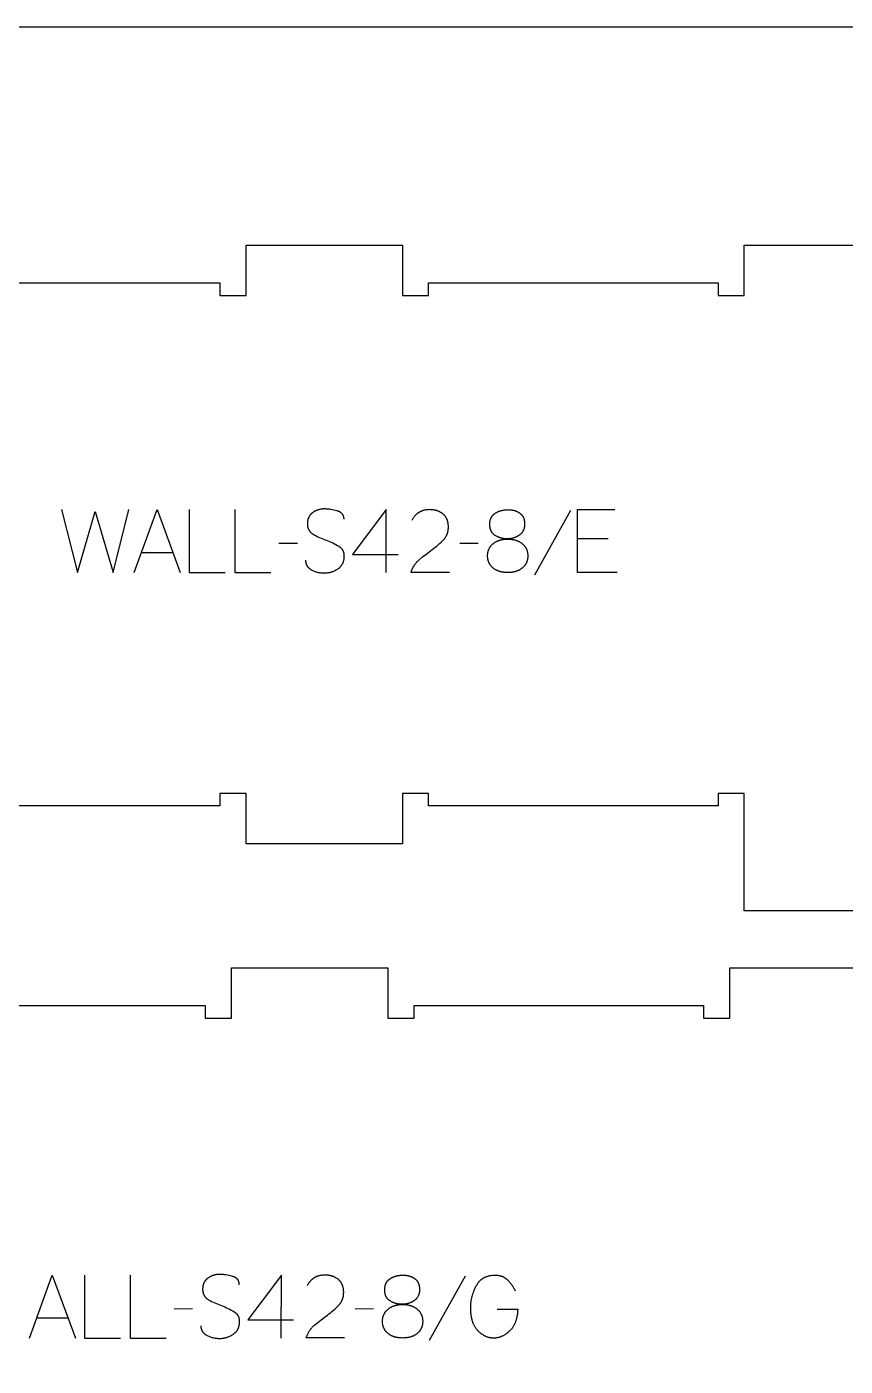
# Model space of a CAD drawing. Extents: x 2032 to 5216, y -19593 to -11999.
# Drawn here: x 4049 to 4439, y -14662 to -14023 of the extents above; entities that cross this region are included whole.
import ezdxf

# ---------------------------------------------------------------- set-up
doc = ezdxf.new("R2010")
doc.units = 0
for name, color, linetype in [('0_SHEET_SPRUCEPLY_2440X122', 1, 'CONTINUOUS'), ('1_ANYTOOL_1MMDEEP_LABELS_S', 2, 'CONTINUOUS'), ('4_ANYTOOL_CUTTHROUGH_OUTSI', 5, 'CONTINUOUS')]:
    doc.layers.add(name, color=color, linetype=linetype)

msp = doc.modelspace()

# ---------------------------------------------------------------- linework, layer by layer
at = {"layer": '0_SHEET_SPRUCEPLY_2440X122'}
msp.add_lwpolyline([(4843.91, -14023.28), (4843.91, -15243.28), (2403.91, -15243.28), (2403.91, -14023.28)], close=True, dxfattribs=at)
at = {"layer": '1_ANYTOOL_1MMDEEP_LABELS_S'}
for points in [[(4065.5, -14253.56), (4073.21, -14283.56), (4081.65, -14254.46), (4090.14, -14283.56), (4097.64, -14253.56)], [(4100.21, -14283.56), (4111.1, -14253.56), (4122.15, -14283.56)], [(4126.44, -14253.56), (4126.44, -14283.56), (4143.54, -14283.56)], [(4148.25, -14253.56), (4148.25, -14283.56), (4165.35, -14283.56)], [(4200.24, -14258.15), (4200.24, -14257.96), (4200.23, -14257.87), (4200.23, -14257.78), (4200.22, -14257.69), (4200.21, -14257.6), (4200.2, -14257.51), (4200.19, -14257.42), (4200.17, -14257.34), (4200.16, -14257.25), (4200.14, -14257.17), (4200.12, -14257.08), (4200.1, -14257), (4200.08, -14256.92), (4200.06, -14256.84), (4200.03, -14256.76), (4200.01, -14256.68), (4199.98, -14256.6), (4199.95, -14256.53), (4199.92, -14256.45), (4199.89, -14256.38), (4199.85, -14256.31), (4199.82, -14256.23), (4199.78, -14256.16), (4199.74, -14256.09), (4199.7, -14256.02), (4199.66, -14255.96), (4199.61, -14255.89), (4199.57, -14255.82), (4199.52, -14255.76), (4199.47, -14255.69), (4199.42, -14255.63), (4199.37, -14255.57), (4199.31, -14255.51), (4199.26, -14255.45), (4199.2, -14255.39), (4199.14, -14255.33), (4199.08, -14255.28), (4199.02, -14255.22), (4198.96, -14255.17), (4198.89, -14255.11), (4198.83, -14255.06), (4198.76, -14255.01), (4198.69, -14254.96), (4198.62, -14254.91), (4198.55, -14254.86), (4198.47, -14254.81), (4198.4, -14254.77), (4198.32, -14254.72), (4198.24, -14254.68), (4198.16, -14254.63), (4198.08, -14254.59), (4197.91, -14254.51), (4197.73, -14254.43), (4197.55, -14254.36), (4197.36, -14254.29), (4197.16, -14254.23), (4196.96, -14254.16), (4196.15, -14253.94), (4195.35, -14253.75), (4194.57, -14253.59), (4193.79, -14253.46), (4193.41, -14253.4), (4193.04, -14253.35), (4192.67, -14253.31), (4192.3, -14253.28), (4191.93, -14253.25), (4191.57, -14253.24), (4191.21, -14253.22), (4190.85, -14253.22), (4190.66, -14253.22), (4190.47, -14253.23), (4190.27, -14253.24), (4190.08, -14253.25), (4189.89, -14253.27), (4189.7, -14253.29), (4189.52, -14253.31), (4189.33, -14253.34), (4189.14, -14253.37), (4188.96, -14253.4), (4188.78, -14253.44), (4188.6, -14253.48), (4188.42, -14253.52), (4188.24, -14253.57), (4188.06, -14253.62), (4187.89, -14253.68), (4187.71, -14253.74), (4187.54, -14253.8), (4187.37, -14253.86), (4187.19, -14253.93), (4187.02, -14254.01), (4186.86, -14254.08), (4186.69, -14254.16), (4186.52, -14254.25), (4186.36, -14254.33), (4186.19, -14254.42), (4186.03, -14254.52), (4185.87, -14254.62), (4185.71, -14254.72), (4185.55, -14254.82), (4185.4, -14254.93), (4185.24, -14255.04), (4185.09, -14255.16), (4184.94, -14255.28), (4184.8, -14255.4), (4184.66, -14255.52), (4184.52, -14255.65), (4184.39, -14255.78), (4184.27, -14255.91), (4184.15, -14256.05), (4184.04, -14256.19), (4183.93, -14256.33), (4183.82, -14256.48), (4183.72, -14256.63), (4183.63, -14256.78), (4183.54, -14256.94), (4183.46, -14257.09), (4183.38, -14257.26), (4183.3, -14257.42), (4183.23, -14257.59), (4183.16, -14257.76), (4183.1, -14257.93), (4183.05, -14258.11), (4183, -14258.29), (4182.95, -14258.47), (4182.91, -14258.65), (4182.87, -14258.84), (4182.84, -14259.04), (4182.81, -14259.23), (4182.79, -14259.43), (4182.78, -14259.63), (4182.76, -14259.83), (4182.76, -14260.04), (4182.75, -14260.25), (4182.76, -14260.46), (4182.76, -14260.68), (4182.78, -14260.88), (4182.8, -14261.09), (4182.82, -14261.29), (4182.85, -14261.49), (4182.89, -14261.68), (4182.93, -14261.87), (4182.98, -14262.05), (4183.03, -14262.24), (4183.09, -14262.41), (4183.15, -14262.59), (4183.19, -14262.67), (4183.22, -14262.76), (4183.26, -14262.84), (4183.3, -14262.93), (4183.33, -14263.01), (4183.38, -14263.09), (4183.42, -14263.17), (4183.46, -14263.25), (4183.51, -14263.33), (4183.55, -14263.41), (4183.6, -14263.48), (4183.65, -14263.56), (4183.7, -14263.63), (4183.75, -14263.71), (4183.8, -14263.78), (4183.86, -14263.85), (4183.91, -14263.92), (4183.97, -14263.99), (4184.03, -14264.06), (4184.09, -14264.13), (4184.15, -14264.2), (4184.21, -14264.27), (4184.28, -14264.33), (4184.34, -14264.4), (4184.48, -14264.52), (4184.62, -14264.65), (4184.77, -14264.77), (4184.92, -14264.88), (4185.08, -14264.99), (4185.24, -14265.1), (4185.41, -14265.21), (4185.58, -14265.31), (4186.3, -14265.7), (4187.03, -14266.08), (4187.78, -14266.45), (4188.54, -14266.8), (4189.32, -14267.15), (4190.11, -14267.48), (4190.93, -14267.8), (4191.75, -14268.11), (4192.58, -14268.43), (4193.38, -14268.76), (4194.17, -14269.1), (4194.94, -14269.46), (4195.68, -14269.83), (4196.41, -14270.22), (4197.11, -14270.63), (4197.8, -14271.05), (4197.96, -14271.16), (4198.12, -14271.27), (4198.28, -14271.39), (4198.35, -14271.45), (4198.42, -14271.51), (4198.5, -14271.57), (4198.57, -14271.63), (4198.64, -14271.7), (4198.7, -14271.76), (4198.77, -14271.83), (4198.83, -14271.9), (4198.9, -14271.96), (4198.96, -14272.03), (4199.02, -14272.1), (4199.08, -14272.17), (4199.14, -14272.25), (4199.19, -14272.32), (4199.25, -14272.39), (4199.3, -14272.47), (4199.35, -14272.54), (4199.4, -14272.62), (4199.45, -14272.7), (4199.5, -14272.78), (4199.54, -14272.85), (4199.58, -14272.94), (4199.63, -14273.02), (4199.67, -14273.1), (4199.71, -14273.18), (4199.75, -14273.27), (4199.78, -14273.35), (4199.82, -14273.44), (4199.85, -14273.53), (4199.88, -14273.62), (4199.92, -14273.71), (4199.95, -14273.8), (4199.97, -14273.89), (4200, -14273.98), (4200.05, -14274.17), (4200.09, -14274.36), (4200.13, -14274.55), (4200.16, -14274.75), (4200.18, -14274.96), (4200.2, -14275.17), (4200.22, -14275.38), (4200.22, -14275.59), (4200.23, -14275.81), (4200.22, -14276.03), (4200.21, -14276.26), (4200.2, -14276.49), (4200.18, -14276.72), (4200.15, -14276.95), (4200.12, -14277.18), (4200.08, -14277.4), (4200.04, -14277.61), (4199.99, -14277.82), (4199.94, -14278.03), (4199.89, -14278.24), (4199.82, -14278.44), (4199.76, -14278.64), (4199.69, -14278.83), (4199.61, -14279.02), (4199.53, -14279.21), (4199.44, -14279.39), (4199.35, -14279.57), (4199.25, -14279.74), (4199.15, -14279.92), (4199.05, -14280.08), (4198.93, -14280.25), (4198.82, -14280.41), (4198.7, -14280.57), (4198.57, -14280.72), (4198.44, -14280.87), (4198.3, -14281.01), (4198.16, -14281.15), (4198.01, -14281.29), (4197.86, -14281.43), (4197.7, -14281.56), (4197.54, -14281.68), (4197.37, -14281.81), (4197.2, -14281.93), (4197.03, -14282.04), (4196.66, -14282.26), (4196.3, -14282.47), (4195.93, -14282.66), (4195.56, -14282.84), (4195.19, -14283.01), (4194.81, -14283.16), (4194.62, -14283.23), (4194.43, -14283.3), (4194.23, -14283.36), (4194.04, -14283.42), (4193.85, -14283.48), (4193.65, -14283.53), (4193.46, -14283.58), (4193.26, -14283.62), (4193.06, -14283.67), (4192.86, -14283.71), (4192.67, -14283.74), (4192.46, -14283.77), (4192.26, -14283.8), (4192.06, -14283.83), (4191.66, -14283.87), (4191.25, -14283.89), (4190.83, -14283.91), (4190.42, -14283.91), (4190.01, -14283.89), (4189.61, -14283.87), (4189.21, -14283.83), (4188.81, -14283.77), (4188.42, -14283.71), (4188.04, -14283.63), (4187.66, -14283.54), (4187.28, -14283.44), (4186.91, -14283.32), (4186.54, -14283.2), (4186.18, -14283.06), (4185.82, -14282.9), (4185.46, -14282.74), (4185.11, -14282.56), (4184.77, -14282.36), (4184.6, -14282.26), (4184.44, -14282.16), (4184.28, -14282.05), (4184.13, -14281.94), (4183.98, -14281.83), (4183.84, -14281.72), (4183.7, -14281.6), (4183.57, -14281.48), (4183.44, -14281.35), (4183.32, -14281.23), (4183.21, -14281.1), (4183.1, -14280.96), (4183.04, -14280.9), (4182.99, -14280.83), (4182.94, -14280.76), (4182.89, -14280.69), (4182.85, -14280.62), (4182.8, -14280.55), (4182.75, -14280.48), (4182.71, -14280.4), (4182.67, -14280.33), (4182.63, -14280.26), (4182.59, -14280.18), (4182.55, -14280.11), (4182.51, -14280.03), (4182.48, -14279.95), (4182.44, -14279.87), (4182.41, -14279.8), (4182.38, -14279.72), (4182.35, -14279.64), (4182.32, -14279.56), (4182.29, -14279.47), (4182.24, -14279.31), (4182.2, -14279.14), (4182.16, -14278.97), (4182.12, -14278.8), (4182.09, -14278.62), (4182.07, -14278.44), (4182.05, -14278.26), (4182.04, -14278.07), (4182.03, -14277.88), (4182.03, -14277.69)], [(4220.25, -14283.56), (4220.3, -14253.52), (4204.27, -14274.91)], [(4250.47, -14283.52), (4232.17, -14283.48), (4232.31, -14283.02), (4232.39, -14282.8), (4232.48, -14282.58), (4232.56, -14282.36), (4232.65, -14282.14), (4232.74, -14281.92), (4232.84, -14281.71), (4232.94, -14281.5), (4233.04, -14281.29), (4233.15, -14281.09), (4233.26, -14280.89), (4233.37, -14280.69), (4233.49, -14280.49), (4233.61, -14280.29), (4233.74, -14280.1), (4233.87, -14279.91), (4234, -14279.72), (4234.13, -14279.53), (4234.27, -14279.35), (4234.41, -14279.17), (4234.56, -14278.99), (4234.71, -14278.81), (4234.86, -14278.64), (4235.02, -14278.46), (4235.18, -14278.3), (4235.35, -14278.13), (4235.51, -14277.96), (4235.68, -14277.8), (4235.86, -14277.64), (4236.22, -14277.33), (4237.69, -14276.11), (4239.19, -14274.92), (4240.69, -14273.76), (4242.22, -14272.64), (4242.97, -14272.07), (4243.71, -14271.51), (4244.42, -14270.93), (4245.11, -14270.34), (4245.77, -14269.75), (4246.42, -14269.15), (4247.04, -14268.54), (4247.64, -14267.92), (4247.78, -14267.76), (4247.92, -14267.61), (4248.06, -14267.45), (4248.19, -14267.28), (4248.32, -14267.12), (4248.44, -14266.95), (4248.56, -14266.78), (4248.67, -14266.61), (4248.78, -14266.43), (4248.88, -14266.25), (4248.98, -14266.08), (4249.08, -14265.89), (4249.17, -14265.71), (4249.25, -14265.52), (4249.33, -14265.34), (4249.41, -14265.15), (4249.48, -14264.95), (4249.55, -14264.76), (4249.61, -14264.56), (4249.67, -14264.36), (4249.72, -14264.16), (4249.77, -14263.96), (4249.81, -14263.75), (4249.85, -14263.54), (4249.88, -14263.33), (4249.91, -14263.12), (4249.94, -14262.9), (4249.96, -14262.69), (4249.98, -14262.47), (4249.99, -14262.24), (4249.99, -14262.02), (4250, -14261.79), (4249.99, -14261.54), (4249.99, -14261.3), (4249.97, -14261.05), (4249.96, -14260.82), (4249.93, -14260.58), (4249.91, -14260.35), (4249.88, -14260.12), (4249.84, -14259.9), (4249.8, -14259.68), (4249.75, -14259.46), (4249.7, -14259.25), (4249.64, -14259.04), (4249.58, -14258.84), (4249.51, -14258.64), (4249.44, -14258.44), (4249.36, -14258.25), (4249.28, -14258.06), (4249.2, -14257.87), (4249.11, -14257.69), (4249.01, -14257.51), (4248.91, -14257.34), (4248.8, -14257.16), (4248.69, -14257), (4248.57, -14256.83), (4248.45, -14256.68), (4248.33, -14256.52), (4248.2, -14256.37), (4248.06, -14256.22), (4247.92, -14256.07), (4247.77, -14255.93), (4247.62, -14255.8), (4247.47, -14255.66), (4247.31, -14255.53), (4247.15, -14255.41), (4246.98, -14255.29), (4246.82, -14255.17), (4246.65, -14255.06), (4246.47, -14254.95), (4246.3, -14254.85), (4246.12, -14254.75), (4245.94, -14254.65), (4245.76, -14254.56), (4245.57, -14254.47), (4245.38, -14254.38), (4245.19, -14254.3), (4245, -14254.23), (4244.81, -14254.16), (4244.61, -14254.09), (4244.41, -14254.03), (4244.2, -14253.97), (4244, -14253.91), (4243.79, -14253.86), (4243.58, -14253.81), (4243.36, -14253.77), (4243.15, -14253.73), (4242.93, -14253.7), (4242.71, -14253.66), (4242.48, -14253.64), (4242.26, -14253.62), (4242.03, -14253.6), (4241.79, -14253.58), (4241.56, -14253.57), (4241.08, -14253.56), (4240.72, -14253.57), (4240.36, -14253.58), (4240, -14253.61), (4239.66, -14253.64), (4239.32, -14253.69), (4238.98, -14253.74), (4238.65, -14253.81), (4238.33, -14253.88), (4238.02, -14253.97), (4237.87, -14254.01), (4237.71, -14254.06), (4237.56, -14254.11), (4237.41, -14254.17), (4237.26, -14254.22), (4237.12, -14254.28), (4236.97, -14254.34), (4236.83, -14254.41), (4236.69, -14254.47), (4236.55, -14254.54), (4236.41, -14254.61), (4236.27, -14254.68), (4236.14, -14254.76), (4236, -14254.84), (4235.87, -14254.92), (4235.74, -14255), (4235.61, -14255.09), (4235.49, -14255.18), (4235.36, -14255.27), (4235.24, -14255.36), (4235.12, -14255.46), (4235, -14255.56), (4234.88, -14255.66), (4234.76, -14255.76), (4234.64, -14255.87), (4234.53, -14255.97), (4234.42, -14256.09), (4234.31, -14256.2), (4234.2, -14256.31), (4234.09, -14256.43), (4233.99, -14256.55), (4233.88, -14256.68), (4233.68, -14256.93), (4233.48, -14257.19), (4233.29, -14257.47), (4233.11, -14257.75), (4232.93, -14258.05), (4232.76, -14258.35), (4232.6, -14258.66)], [(4308.15, -14254.04), (4290.97, -14284.81)], [(4330.53, -14283.56), (4311.58, -14283.56), (4311.58, -14253.56), (4329.41, -14253.56)], [(4178, -14269.68), (4169.21, -14269.76)], [(4264.18, -14269.68), (4255.4, -14269.76)], [(4326.24, -14267.49), (4311.58, -14267.49)], [(4103.68, -14274.01), (4118.6, -14274.01)], [(4204.27, -14274.91), (4226.04, -14274.91)], [(4050.29, -14648.61), (4061.17, -14618.61), (4072.23, -14648.61)], [(4076.52, -14618.61), (4076.52, -14648.61), (4093.62, -14648.61)], [(4098.33, -14618.61), (4098.33, -14648.61), (4115.43, -14648.61)], [(4150.32, -14623.2), (4150.31, -14623.01), (4150.31, -14622.92), (4150.3, -14622.83), (4150.3, -14622.74), (4150.29, -14622.65), (4150.28, -14622.56), (4150.26, -14622.47), (4150.25, -14622.38), (4150.24, -14622.3), (4150.22, -14622.21), (4150.2, -14622.13), (4150.18, -14622.05), (4150.16, -14621.97), (4150.14, -14621.89), (4150.11, -14621.81), (4150.08, -14621.73), (4150.06, -14621.65), (4150.03, -14621.58), (4150, -14621.5), (4149.96, -14621.43), (4149.93, -14621.35), (4149.89, -14621.28), (4149.85, -14621.21), (4149.82, -14621.14), (4149.77, -14621.07), (4149.73, -14621), (4149.69, -14620.94), (4149.64, -14620.87), (4149.6, -14620.81), (4149.55, -14620.74), (4149.5, -14620.68), (4149.44, -14620.62), (4149.39, -14620.56), (4149.33, -14620.5), (4149.28, -14620.44), (4149.22, -14620.38), (4149.16, -14620.33), (4149.1, -14620.27), (4149.03, -14620.22), (4148.97, -14620.16), (4148.9, -14620.11), (4148.84, -14620.06), (4148.77, -14620.01), (4148.69, -14619.96), (4148.62, -14619.91), (4148.55, -14619.86), (4148.47, -14619.82), (4148.39, -14619.77), (4148.31, -14619.73), (4148.23, -14619.68), (4148.15, -14619.64), (4147.98, -14619.56), (4147.81, -14619.48), (4147.62, -14619.41), (4147.43, -14619.34), (4147.24, -14619.27), (4147.04, -14619.21), (4146.22, -14618.99), (4145.43, -14618.8), (4144.64, -14618.64), (4143.87, -14618.51), (4143.49, -14618.45), (4143.11, -14618.4), (4142.74, -14618.36), (4142.37, -14618.33), (4142.01, -14618.3), (4141.64, -14618.28), (4141.29, -14618.27), (4140.93, -14618.27), (4140.73, -14618.27), (4140.54, -14618.28), (4140.35, -14618.29), (4140.16, -14618.3), (4139.97, -14618.31), (4139.78, -14618.33), (4139.59, -14618.36), (4139.41, -14618.38), (4139.22, -14618.41), (4139.04, -14618.45), (4138.85, -14618.49), (4138.67, -14618.53), (4138.49, -14618.57), (4138.32, -14618.62), (4138.14, -14618.67), (4137.96, -14618.73), (4137.79, -14618.78), (4137.61, -14618.85), (4137.44, -14618.91), (4137.27, -14618.98), (4137.1, -14619.05), (4136.93, -14619.13), (4136.76, -14619.21), (4136.6, -14619.29), (4136.43, -14619.38), (4136.27, -14619.47), (4136.11, -14619.57), (4135.95, -14619.66), (4135.79, -14619.77), (4135.63, -14619.87), (4135.47, -14619.98), (4135.32, -14620.09), (4135.16, -14620.21), (4135.01, -14620.33), (4134.87, -14620.45), (4134.73, -14620.57), (4134.6, -14620.7), (4134.47, -14620.83), (4134.35, -14620.96), (4134.23, -14621.1), (4134.11, -14621.24), (4134, -14621.38), (4133.9, -14621.53), (4133.8, -14621.68), (4133.71, -14621.83), (4133.62, -14621.98), (4133.53, -14622.14), (4133.45, -14622.3), (4133.38, -14622.47), (4133.31, -14622.64), (4133.24, -14622.81), (4133.18, -14622.98), (4133.12, -14623.16), (4133.07, -14623.34), (4133.03, -14623.52), (4132.99, -14623.7), (4132.95, -14623.89), (4132.92, -14624.08), (4132.89, -14624.28), (4132.87, -14624.48), (4132.85, -14624.68), (4132.84, -14624.88), (4132.83, -14625.09), (4132.83, -14625.3), (4132.83, -14625.51), (4132.84, -14625.73), (4132.85, -14625.93), (4132.87, -14626.14), (4132.9, -14626.34), (4132.93, -14626.53), (4132.97, -14626.73), (4133.01, -14626.92), (4133.05, -14627.1), (4133.11, -14627.28), (4133.16, -14627.46), (4133.23, -14627.64), (4133.26, -14627.72), (4133.3, -14627.81), (4133.33, -14627.89), (4133.37, -14627.98), (4133.41, -14628.06), (4133.45, -14628.14), (4133.49, -14628.22), (4133.54, -14628.3), (4133.58, -14628.38), (4133.63, -14628.45), (4133.68, -14628.53), (4133.72, -14628.61), (4133.78, -14628.68), (4133.83, -14628.76), (4133.88, -14628.83), (4133.93, -14628.9), (4133.99, -14628.97), (4134.05, -14629.04), (4134.11, -14629.11), (4134.17, -14629.18), (4134.23, -14629.25), (4134.29, -14629.31), (4134.36, -14629.38), (4134.42, -14629.45), (4134.56, -14629.57), (4134.7, -14629.69), (4134.84, -14629.81), (4135, -14629.93), (4135.15, -14630.04), (4135.32, -14630.15), (4135.48, -14630.25), (4135.66, -14630.36), (4136.37, -14630.75), (4137.1, -14631.13), (4137.85, -14631.49), (4138.62, -14631.85), (4139.39, -14632.2), (4140.19, -14632.53), (4141, -14632.85), (4141.83, -14633.16), (4142.66, -14633.48), (4143.46, -14633.8), (4144.25, -14634.15), (4145.01, -14634.51), (4145.76, -14634.88), (4146.48, -14635.27), (4147.19, -14635.68), (4147.87, -14636.1), (4148.04, -14636.21), (4148.2, -14636.32), (4148.35, -14636.44), (4148.43, -14636.5), (4148.5, -14636.56), (4148.57, -14636.62), (4148.64, -14636.68), (4148.71, -14636.75), (4148.78, -14636.81), (4148.85, -14636.88), (4148.91, -14636.95), (4148.97, -14637.01), (4149.04, -14637.08), (4149.1, -14637.15), (4149.15, -14637.22), (4149.21, -14637.29), (4149.27, -14637.37), (4149.32, -14637.44), (4149.37, -14637.52), (4149.43, -14637.59), (4149.48, -14637.67), (4149.52, -14637.75), (4149.57, -14637.82), (4149.62, -14637.9), (4149.66, -14637.98), (4149.7, -14638.07), (4149.74, -14638.15), (4149.78, -14638.23), (4149.82, -14638.32), (4149.86, -14638.4), (4149.89, -14638.49), (4149.93, -14638.58), (4149.96, -14638.66), (4149.99, -14638.75), (4150.02, -14638.84), (4150.05, -14638.94), (4150.08, -14639.03), (4150.12, -14639.22), (4150.17, -14639.41), (4150.2, -14639.6), (4150.24, -14639.8), (4150.26, -14640.01), (4150.28, -14640.21), (4150.29, -14640.43), (4150.3, -14640.64), (4150.3, -14640.86), (4150.3, -14641.08), (4150.29, -14641.31), (4150.27, -14641.54), (4150.25, -14641.77), (4150.23, -14642), (4150.19, -14642.22), (4150.16, -14642.44), (4150.12, -14642.66), (4150.07, -14642.87), (4150.02, -14643.08), (4149.96, -14643.29), (4149.9, -14643.49), (4149.83, -14643.69), (4149.76, -14643.88), (4149.69, -14644.07), (4149.6, -14644.26), (4149.52, -14644.44), (4149.43, -14644.62), (4149.33, -14644.79), (4149.23, -14644.96), (4149.12, -14645.13), (4149.01, -14645.3), (4148.89, -14645.46), (4148.77, -14645.61), (4148.64, -14645.77), (4148.51, -14645.92), (4148.38, -14646.06), (4148.23, -14646.2), (4148.09, -14646.34), (4147.94, -14646.48), (4147.78, -14646.61), (4147.62, -14646.73), (4147.45, -14646.86), (4147.28, -14646.98), (4147.1, -14647.09), (4146.74, -14647.31), (4146.38, -14647.52), (4146.01, -14647.71), (4145.64, -14647.89), (4145.26, -14648.06), (4144.88, -14648.21), (4144.69, -14648.28), (4144.5, -14648.34), (4144.31, -14648.41), (4144.12, -14648.47), (4143.92, -14648.52), (4143.73, -14648.58), (4143.53, -14648.63), (4143.34, -14648.67), (4143.14, -14648.72), (4142.94, -14648.76), (4142.74, -14648.79), (4142.54, -14648.82), (4142.34, -14648.85), (4142.14, -14648.88), (4141.73, -14648.92), (4141.32, -14648.94), (4140.91, -14648.96), (4140.5, -14648.95), (4140.09, -14648.94), (4139.68, -14648.91), (4139.28, -14648.88), (4138.89, -14648.82), (4138.5, -14648.76), (4138.11, -14648.68), (4137.73, -14648.59), (4137.35, -14648.49), (4136.98, -14648.37), (4136.61, -14648.24), (4136.25, -14648.1), (4135.89, -14647.95), (4135.54, -14647.78), (4135.19, -14647.6), (4134.84, -14647.41), (4134.68, -14647.31), (4134.51, -14647.21), (4134.35, -14647.1), (4134.2, -14646.99), (4134.05, -14646.88), (4133.91, -14646.77), (4133.78, -14646.65), (4133.64, -14646.53), (4133.52, -14646.4), (4133.4, -14646.28), (4133.28, -14646.15), (4133.17, -14646.01), (4133.12, -14645.95), (4133.07, -14645.88), (4133.02, -14645.81), (4132.97, -14645.74), (4132.92, -14645.67), (4132.88, -14645.6), (4132.83, -14645.52), (4132.79, -14645.45), (4132.74, -14645.38), (4132.7, -14645.3), (4132.66, -14645.23), (4132.63, -14645.15), (4132.59, -14645.08), (4132.55, -14645), (4132.52, -14644.92), (4132.49, -14644.84), (4132.46, -14644.77), (4132.43, -14644.69), (4132.4, -14644.6), (4132.37, -14644.52), (4132.32, -14644.36), (4132.27, -14644.19), (4132.23, -14644.02), (4132.2, -14643.85), (4132.17, -14643.67), (4132.14, -14643.49), (4132.13, -14643.31), (4132.11, -14643.12), (4132.1, -14642.93), (4132.1, -14642.74)], [(4170.33, -14648.61), (4170.37, -14618.57), (4154.34, -14639.96)], [(4200.54, -14648.57), (4182.24, -14648.53), (4182.39, -14648.07), (4182.47, -14647.85), (4182.55, -14647.62), (4182.64, -14647.41), (4182.73, -14647.19), (4182.82, -14646.97), (4182.92, -14646.76), (4183.01, -14646.55), (4183.12, -14646.34), (4183.23, -14646.14), (4183.34, -14645.93), (4183.45, -14645.73), (4183.57, -14645.54), (4183.69, -14645.34), (4183.81, -14645.15), (4183.94, -14644.96), (4184.07, -14644.77), (4184.21, -14644.58), (4184.35, -14644.4), (4184.49, -14644.22), (4184.64, -14644.04), (4184.79, -14643.86), (4184.94, -14643.69), (4185.1, -14643.51), (4185.26, -14643.34), (4185.42, -14643.18), (4185.59, -14643.01), (4185.76, -14642.85), (4185.93, -14642.69), (4186.29, -14642.38), (4187.77, -14641.16), (4189.26, -14639.97), (4190.77, -14638.81), (4192.29, -14637.68), (4193.05, -14637.12), (4193.78, -14636.55), (4194.49, -14635.98), (4195.18, -14635.39), (4195.85, -14634.8), (4196.49, -14634.2), (4197.12, -14633.59), (4197.72, -14632.97), (4197.86, -14632.81), (4198, -14632.65), (4198.14, -14632.49), (4198.27, -14632.33), (4198.39, -14632.17), (4198.52, -14632), (4198.63, -14631.83), (4198.75, -14631.65), (4198.85, -14631.48), (4198.96, -14631.3), (4199.06, -14631.12), (4199.15, -14630.94), (4199.24, -14630.76), (4199.33, -14630.57), (4199.41, -14630.39), (4199.48, -14630.2), (4199.55, -14630), (4199.62, -14629.81), (4199.68, -14629.61), (4199.74, -14629.41), (4199.79, -14629.21), (4199.84, -14629.01), (4199.89, -14628.8), (4199.93, -14628.59), (4199.96, -14628.38), (4199.99, -14628.17), (4200.02, -14627.95), (4200.04, -14627.73), (4200.05, -14627.51), (4200.06, -14627.29), (4200.07, -14627.07), (4200.07, -14626.84), (4200.07, -14626.59), (4200.06, -14626.35), (4200.05, -14626.1), (4200.03, -14625.86), (4200.01, -14625.63), (4199.98, -14625.4), (4199.95, -14625.17), (4199.91, -14624.95), (4199.87, -14624.73), (4199.83, -14624.51), (4199.77, -14624.3), (4199.72, -14624.09), (4199.66, -14623.89), (4199.59, -14623.69), (4199.52, -14623.49), (4199.44, -14623.3), (4199.36, -14623.11), (4199.27, -14622.92), (4199.18, -14622.74), (4199.08, -14622.56), (4198.98, -14622.38), (4198.88, -14622.21), (4198.77, -14622.05), (4198.65, -14621.88), (4198.53, -14621.72), (4198.4, -14621.57), (4198.27, -14621.42), (4198.14, -14621.27), (4198, -14621.12), (4197.85, -14620.98), (4197.7, -14620.85), (4197.54, -14620.71), (4197.38, -14620.58), (4197.22, -14620.46), (4197.06, -14620.34), (4196.89, -14620.22), (4196.72, -14620.11), (4196.55, -14620), (4196.37, -14619.89), (4196.2, -14619.79), (4196.02, -14619.7), (4195.83, -14619.61), (4195.65, -14619.52), (4195.46, -14619.43), (4195.27, -14619.35), (4195.08, -14619.28), (4194.88, -14619.21), (4194.68, -14619.14), (4194.48, -14619.07), (4194.28, -14619.01), (4194.07, -14618.96), (4193.86, -14618.91), (4193.65, -14618.86), (4193.44, -14618.82), (4193.22, -14618.78), (4193, -14618.74), (4192.78, -14618.71), (4192.56, -14618.69), (4192.33, -14618.66), (4192.1, -14618.65), (4191.87, -14618.63), (4191.64, -14618.62), (4191.16, -14618.61), (4190.79, -14618.62), (4190.43, -14618.63), (4190.08, -14618.66), (4189.73, -14618.69), (4189.39, -14618.74), (4189.06, -14618.79), (4188.73, -14618.86), (4188.41, -14618.93), (4188.1, -14619.02), (4187.94, -14619.06), (4187.79, -14619.11), (4187.64, -14619.16), (4187.49, -14619.22), (4187.34, -14619.27), (4187.19, -14619.33), (4187.05, -14619.39), (4186.9, -14619.45), (4186.76, -14619.52), (4186.62, -14619.59), (4186.48, -14619.66), (4186.35, -14619.73), (4186.21, -14619.81), (4186.08, -14619.89), (4185.95, -14619.97), (4185.82, -14620.05), (4185.69, -14620.14), (4185.56, -14620.23), (4185.44, -14620.32), (4185.31, -14620.41), (4185.19, -14620.51), (4185.07, -14620.61), (4184.95, -14620.71), (4184.84, -14620.81), (4184.72, -14620.92), (4184.61, -14621.02), (4184.49, -14621.13), (4184.38, -14621.25), (4184.27, -14621.36), (4184.17, -14621.48), (4184.06, -14621.6), (4183.96, -14621.73), (4183.75, -14621.98), (4183.56, -14622.24), (4183.37, -14622.52), (4183.18, -14622.8), (4183.01, -14623.1), (4182.84, -14623.4), (4182.67, -14623.71)], [(4258.06, -14619.08), (4240.87, -14649.86)], [(4273.27, -14634.81), (4283.04, -14634.86), (4283.01, -14635.68), (4282.95, -14636.49), (4282.91, -14636.88), (4282.86, -14637.27), (4282.81, -14637.65), (4282.75, -14638.02), (4282.68, -14638.39), (4282.61, -14638.75), (4282.53, -14639.1), (4282.44, -14639.45), (4282.35, -14639.79), (4282.25, -14640.13), (4282.14, -14640.46), (4282.03, -14640.78), (4281.91, -14641.1), (4281.79, -14641.41), (4281.65, -14641.71), (4281.52, -14642.01), (4281.37, -14642.3), (4281.22, -14642.59), (4281.06, -14642.87), (4280.89, -14643.14), (4280.72, -14643.41), (4280.54, -14643.67), (4280.36, -14643.92), (4280.17, -14644.17), (4279.97, -14644.41), (4279.77, -14644.65), (4279.55, -14644.88), (4279.34, -14645.1), (4279.12, -14645.31), (4278.89, -14645.52), (4278.67, -14645.73), (4278.44, -14645.92), (4278.22, -14646.11), (4277.99, -14646.29), (4277.76, -14646.47), (4277.53, -14646.64), (4277.3, -14646.8), (4277.07, -14646.96), (4276.83, -14647.1), (4276.6, -14647.25), (4276.36, -14647.38), (4276.12, -14647.51), (4275.89, -14647.63), (4275.65, -14647.75), (4275.4, -14647.85), (4275.16, -14647.95), (4274.92, -14648.05), (4274.67, -14648.14), (4274.43, -14648.22), (4274.18, -14648.29), (4273.93, -14648.36), (4273.68, -14648.42), (4273.43, -14648.47), (4273.18, -14648.52), (4272.93, -14648.56), (4272.67, -14648.59), (4272.42, -14648.62), (4272.16, -14648.64), (4271.9, -14648.65), (4271.64, -14648.66), (4271.38, -14648.65), (4271.13, -14648.65), (4270.87, -14648.63), (4270.62, -14648.61), (4270.36, -14648.58), (4270.11, -14648.55), (4269.86, -14648.5), (4269.61, -14648.45), (4269.36, -14648.4), (4269.12, -14648.33), (4268.87, -14648.26), (4268.63, -14648.18), (4268.39, -14648.1), (4268.15, -14648), (4267.91, -14647.9), (4267.67, -14647.8), (4267.43, -14647.69), (4267.2, -14647.56), (4266.96, -14647.44), (4266.73, -14647.3), (4266.5, -14647.16), (4266.27, -14647.01), (4266.04, -14646.86), (4265.82, -14646.7), (4265.59, -14646.53), (4265.37, -14646.35), (4265.15, -14646.17), (4264.93, -14645.97), (4264.71, -14645.78), (4264.49, -14645.57), (4264.27, -14645.36), (4264.06, -14645.14), (4263.85, -14644.92), (4263.64, -14644.68), (4263.45, -14644.44), (4263.25, -14644.19), (4263.07, -14643.93), (4262.89, -14643.67), (4262.72, -14643.4), (4262.56, -14643.12), (4262.4, -14642.83), (4262.25, -14642.54), (4262.11, -14642.24), (4261.97, -14641.93), (4261.84, -14641.61), (4261.71, -14641.28), (4261.6, -14640.95), (4261.49, -14640.61), (4261.38, -14640.26), (4261.29, -14639.91), (4261.2, -14639.54), (4261.11, -14639.17), (4261.03, -14638.79), (4260.96, -14638.41), (4260.9, -14638.01), (4260.84, -14637.61), (4260.79, -14637.2), (4260.75, -14636.79), (4260.68, -14635.93), (4260.64, -14635.04), (4260.63, -14634.13), (4260.64, -14633.45), (4260.67, -14632.77), (4260.72, -14632.1), (4260.8, -14631.43), (4260.89, -14630.77), (4261.01, -14630.1), (4261.14, -14629.44), (4261.3, -14628.79), (4261.48, -14628.13), (4261.68, -14627.48), (4261.9, -14626.84), (4262.14, -14626.19), (4262.4, -14625.55), (4262.68, -14624.91), (4262.98, -14624.28), (4263.31, -14623.65), (4263.48, -14623.34), (4263.66, -14623.04), (4263.84, -14622.75), (4264.04, -14622.47), (4264.23, -14622.2), (4264.34, -14622.07), (4264.44, -14621.94), (4264.55, -14621.81), (4264.66, -14621.69), (4264.77, -14621.56), (4264.88, -14621.45), (4264.99, -14621.33), (4265.1, -14621.21), (4265.22, -14621.1), (4265.34, -14620.99), (4265.46, -14620.89), (4265.58, -14620.78), (4265.71, -14620.68), (4265.83, -14620.58), (4265.96, -14620.48), (4266.09, -14620.39), (4266.22, -14620.3), (4266.35, -14620.21), (4266.49, -14620.12), (4266.62, -14620.03), (4266.76, -14619.95), (4266.9, -14619.87), (4267.04, -14619.79), (4267.19, -14619.72), (4267.33, -14619.65), (4267.48, -14619.58), (4267.63, -14619.51), (4267.78, -14619.44), (4267.93, -14619.38), (4268.09, -14619.32), (4268.24, -14619.26), (4268.4, -14619.21), (4268.72, -14619.1), (4269.05, -14619.01), (4269.39, -14618.93), (4269.73, -14618.85), (4270.08, -14618.79), (4270.44, -14618.74), (4270.8, -14618.69), (4271.17, -14618.66), (4271.55, -14618.63), (4271.94, -14618.62), (4272.33, -14618.61), (4272.55, -14618.62), (4272.77, -14618.62), (4272.99, -14618.63), (4273.21, -14618.65), (4273.42, -14618.67), (4273.63, -14618.69), (4273.84, -14618.72), (4274.05, -14618.75), (4274.25, -14618.79), (4274.45, -14618.83), (4274.65, -14618.88), (4274.84, -14618.93), (4275.03, -14618.99), (4275.22, -14619.05), (4275.41, -14619.11), (4275.59, -14619.18), (4275.77, -14619.25), (4275.95, -14619.33), (4276.13, -14619.41), (4276.3, -14619.5), (4276.47, -14619.59), (4276.64, -14619.69), (4276.81, -14619.79), (4276.97, -14619.89), (4277.13, -14620), (4277.29, -14620.11), (4277.44, -14620.23), (4277.6, -14620.35), (4277.75, -14620.48), (4277.89, -14620.61), (4278.04, -14620.74), (4278.18, -14620.88), (4278.46, -14621.17), (4278.73, -14621.46), (4278.99, -14621.76), (4279.25, -14622.06), (4279.5, -14622.36), (4279.75, -14622.67), (4279.99, -14622.99), (4280.22, -14623.31), (4280.45, -14623.63), (4280.67, -14623.96), (4280.88, -14624.29), (4281.08, -14624.63), (4281.28, -14624.97), (4281.48, -14625.32), (4281.66, -14625.67), (4281.84, -14626.03)], [(4053.76, -14639.06), (4068.67, -14639.06)], [(4128.07, -14634.73), (4119.29, -14634.81)], [(4154.34, -14639.96), (4176.12, -14639.96)], [(4214.26, -14634.73), (4205.47, -14634.81)]]:
    msp.add_lwpolyline(points, dxfattribs=at)
for points in [[(4278.37, -14253.56), (4278.78, -14253.57), (4279.19, -14253.59), (4279.59, -14253.62), (4279.78, -14253.64), (4279.98, -14253.67), (4280.17, -14253.7), (4280.36, -14253.73), (4280.54, -14253.76), (4280.73, -14253.8), (4280.91, -14253.84), (4281.1, -14253.88), (4281.28, -14253.93), (4281.45, -14253.98), (4281.63, -14254.04), (4281.8, -14254.09), (4281.98, -14254.15), (4282.14, -14254.22), (4282.31, -14254.28), (4282.48, -14254.35), (4282.64, -14254.43), (4282.8, -14254.5), (4282.96, -14254.58), (4283.12, -14254.67), (4283.28, -14254.75), (4283.43, -14254.84), (4283.58, -14254.94), (4283.73, -14255.03), (4283.88, -14255.13), (4284.03, -14255.24), (4284.17, -14255.34), (4284.31, -14255.45), (4284.44, -14255.56), (4284.57, -14255.68), (4284.69, -14255.8), (4284.81, -14255.92), (4284.93, -14256.05), (4285.04, -14256.18), (4285.14, -14256.31), (4285.25, -14256.45), (4285.34, -14256.59), (4285.44, -14256.74), (4285.52, -14256.88), (4285.61, -14257.03), (4285.69, -14257.19), (4285.76, -14257.35), (4285.83, -14257.51), (4285.9, -14257.67), (4285.96, -14257.84), (4286.01, -14258.01), (4286.07, -14258.19), (4286.11, -14258.36), (4286.16, -14258.55), (4286.19, -14258.73), (4286.23, -14258.92), (4286.26, -14259.11), (4286.28, -14259.31), (4286.3, -14259.51), (4286.32, -14259.71), (4286.33, -14259.91), (4286.34, -14260.12), (4286.34, -14260.34), (4286.34, -14260.56), (4286.33, -14260.78), (4286.32, -14261), (4286.3, -14261.22), (4286.28, -14261.43), (4286.25, -14261.64), (4286.22, -14261.84), (4286.18, -14262.04), (4286.14, -14262.24), (4286.09, -14262.43), (4286.04, -14262.62), (4285.98, -14262.8), (4285.92, -14262.98), (4285.85, -14263.16), (4285.77, -14263.34), (4285.7, -14263.51), (4285.61, -14263.67), (4285.53, -14263.84), (4285.43, -14264), (4285.33, -14264.15), (4285.23, -14264.3), (4285.12, -14264.45), (4285.01, -14264.6), (4284.89, -14264.74), (4284.77, -14264.88), (4284.64, -14265.01), (4284.51, -14265.14), (4284.37, -14265.27), (4284.23, -14265.39), (4284.08, -14265.51), (4283.93, -14265.62), (4283.77, -14265.74), (4283.61, -14265.84), (4283.44, -14265.95), (4283.28, -14266.05), (4283.12, -14266.15), (4282.95, -14266.24), (4282.78, -14266.33), (4282.61, -14266.42), (4282.44, -14266.5), (4282.27, -14266.58), (4282.1, -14266.66), (4281.92, -14266.74), (4281.75, -14266.81), (4281.57, -14266.87), (4281.39, -14266.94), (4281.22, -14267), (4281.04, -14267.05), (4280.85, -14267.11), (4280.67, -14267.16), (4280.49, -14267.2), (4280.3, -14267.25), (4280.12, -14267.29), (4279.93, -14267.32), (4279.74, -14267.35), (4279.55, -14267.38), (4279.36, -14267.41), (4279.17, -14267.43), (4278.97, -14267.45), (4278.78, -14267.47), (4278.58, -14267.48), (4278.38, -14267.49), (4277.98, -14267.49), (4277.6, -14267.49), (4277.22, -14267.47), (4276.84, -14267.44), (4276.66, -14267.41), (4276.47, -14267.39), (4276.29, -14267.36), (4276.1, -14267.33), (4275.92, -14267.3), (4275.74, -14267.26), (4275.56, -14267.22), (4275.38, -14267.18), (4275.2, -14267.13), (4275.02, -14267.09), (4274.84, -14267.03), (4274.67, -14266.98), (4274.49, -14266.92), (4274.32, -14266.86), (4274.14, -14266.79), (4273.97, -14266.72), (4273.8, -14266.65), (4273.63, -14266.58), (4273.46, -14266.5), (4273.29, -14266.42), (4272.96, -14266.25), (4272.63, -14266.06), (4272.3, -14265.86), (4272.14, -14265.76), (4271.99, -14265.65), (4271.84, -14265.54), (4271.7, -14265.43), (4271.56, -14265.31), (4271.42, -14265.18), (4271.36, -14265.12), (4271.29, -14265.06), (4271.23, -14264.99), (4271.17, -14264.92), (4271.11, -14264.86), (4271.05, -14264.79), (4270.99, -14264.72), (4270.94, -14264.65), (4270.88, -14264.58), (4270.83, -14264.51), (4270.77, -14264.43), (4270.72, -14264.36), (4270.67, -14264.28), (4270.62, -14264.21), (4270.58, -14264.13), (4270.53, -14264.05), (4270.44, -14263.89), (4270.36, -14263.73), (4270.28, -14263.57), (4270.21, -14263.39), (4270.14, -14263.22), (4270.08, -14263.04), (4270.02, -14262.86), (4269.96, -14262.67), (4269.92, -14262.48), (4269.87, -14262.29), (4269.83, -14262.09), (4269.8, -14261.89), (4269.77, -14261.68), (4269.75, -14261.47), (4269.73, -14261.26), (4269.72, -14261.04), (4269.71, -14260.82), (4269.71, -14260.59), (4269.71, -14260.37), (4269.72, -14260.14), (4269.73, -14259.93), (4269.75, -14259.71), (4269.78, -14259.5), (4269.8, -14259.3), (4269.84, -14259.09), (4269.88, -14258.89), (4269.92, -14258.7), (4269.97, -14258.51), (4270.02, -14258.32), (4270.08, -14258.13), (4270.15, -14257.95), (4270.22, -14257.78), (4270.29, -14257.61), (4270.37, -14257.44), (4270.45, -14257.27), (4270.54, -14257.11), (4270.64, -14256.95), (4270.74, -14256.8), (4270.79, -14256.73), (4270.85, -14256.65), (4270.9, -14256.58), (4270.96, -14256.51), (4271.07, -14256.36), (4271.19, -14256.23), (4271.32, -14256.09), (4271.45, -14255.96), (4271.59, -14255.83), (4271.73, -14255.71), (4271.88, -14255.59), (4272.03, -14255.48), (4272.18, -14255.36), (4272.35, -14255.26), (4272.51, -14255.15), (4272.68, -14255.05), (4272.85, -14254.95), (4273.02, -14254.86), (4273.19, -14254.77), (4273.36, -14254.68), (4273.54, -14254.6), (4273.71, -14254.52), (4273.89, -14254.44), (4274.07, -14254.36), (4274.25, -14254.29), (4274.43, -14254.23), (4274.61, -14254.16), (4274.8, -14254.1), (4274.98, -14254.04), (4275.17, -14253.99), (4275.36, -14253.94), (4275.55, -14253.89), (4275.74, -14253.84), (4275.93, -14253.8), (4276.13, -14253.76), (4276.33, -14253.73), (4276.72, -14253.67), (4277.12, -14253.62), (4277.53, -14253.59), (4277.95, -14253.57)], [(4278.24, -14267.58), (4278.77, -14267.59), (4279.3, -14267.61), (4279.55, -14267.63), (4279.8, -14267.66), (4280.05, -14267.68), (4280.3, -14267.72), (4280.54, -14267.75), (4280.78, -14267.79), (4281.02, -14267.84), (4281.25, -14267.89), (4281.48, -14267.94), (4281.7, -14268), (4281.93, -14268.06), (4282.14, -14268.13), (4282.36, -14268.2), (4282.57, -14268.28), (4282.78, -14268.36), (4282.99, -14268.44), (4283.19, -14268.53), (4283.39, -14268.62), (4283.59, -14268.72), (4283.78, -14268.82), (4283.97, -14268.93), (4284.16, -14269.04), (4284.34, -14269.15), (4284.52, -14269.27), (4284.69, -14269.39), (4284.87, -14269.52), (4285.04, -14269.65), (4285.2, -14269.79), (4285.37, -14269.92), (4285.52, -14270.07), (4285.67, -14270.21), (4285.82, -14270.36), (4285.96, -14270.51), (4286.1, -14270.66), (4286.23, -14270.82), (4286.36, -14270.98), (4286.48, -14271.14), (4286.59, -14271.3), (4286.7, -14271.47), (4286.81, -14271.64), (4286.91, -14271.81), (4287.01, -14271.98), (4287.1, -14272.16), (4287.18, -14272.34), (4287.26, -14272.52), (4287.33, -14272.71), (4287.4, -14272.9), (4287.47, -14273.09), (4287.53, -14273.28), (4287.58, -14273.48), (4287.63, -14273.68), (4287.67, -14273.88), (4287.71, -14274.08), (4287.75, -14274.29), (4287.78, -14274.5), (4287.8, -14274.71), (4287.82, -14274.93), (4287.83, -14275.15), (4287.84, -14275.37), (4287.84, -14275.59), (4287.84, -14275.82), (4287.83, -14276.04), (4287.82, -14276.26), (4287.8, -14276.48), (4287.78, -14276.69), (4287.75, -14276.91), (4287.71, -14277.12), (4287.67, -14277.32), (4287.63, -14277.52), (4287.58, -14277.73), (4287.53, -14277.92), (4287.47, -14278.12), (4287.4, -14278.31), (4287.33, -14278.5), (4287.26, -14278.68), (4287.18, -14278.87), (4287.1, -14279.05), (4287.01, -14279.22), (4286.91, -14279.4), (4286.81, -14279.57), (4286.7, -14279.74), (4286.59, -14279.9), (4286.48, -14280.07), (4286.36, -14280.23), (4286.23, -14280.38), (4286.1, -14280.54), (4285.96, -14280.69), (4285.82, -14280.84), (4285.67, -14280.98), (4285.52, -14281.12), (4285.37, -14281.26), (4285.2, -14281.4), (4285.04, -14281.53), (4284.87, -14281.66), (4284.69, -14281.79), (4284.52, -14281.91), (4284.34, -14282.02), (4284.16, -14282.14), (4283.97, -14282.24), (4283.78, -14282.35), (4283.59, -14282.45), (4283.39, -14282.54), (4283.19, -14282.63), (4282.99, -14282.72), (4282.78, -14282.8), (4282.57, -14282.88), (4282.36, -14282.95), (4282.14, -14283.02), (4281.93, -14283.09), (4281.7, -14283.15), (4281.48, -14283.21), (4281.25, -14283.26), (4281.02, -14283.31), (4280.78, -14283.35), (4280.54, -14283.39), (4280.3, -14283.43), (4280.05, -14283.46), (4279.8, -14283.49), (4279.55, -14283.51), (4279.3, -14283.53), (4278.77, -14283.56), (4278.24, -14283.56), (4277.71, -14283.56), (4277.19, -14283.53), (4276.94, -14283.51), (4276.69, -14283.49), (4276.44, -14283.46), (4276.2, -14283.43), (4275.96, -14283.39), (4275.72, -14283.35), (4275.49, -14283.31), (4275.26, -14283.26), (4275.03, -14283.21), (4274.81, -14283.15), (4274.58, -14283.09), (4274.37, -14283.02), (4274.15, -14282.95), (4273.94, -14282.88), (4273.73, -14282.8), (4273.53, -14282.72), (4273.33, -14282.63), (4273.13, -14282.54), (4272.93, -14282.45), (4272.74, -14282.35), (4272.55, -14282.24), (4272.36, -14282.14), (4272.18, -14282.02), (4272, -14281.91), (4271.83, -14281.79), (4271.65, -14281.66), (4271.48, -14281.53), (4271.32, -14281.4), (4271.16, -14281.26), (4271, -14281.12), (4270.85, -14280.98), (4270.7, -14280.84), (4270.56, -14280.69), (4270.42, -14280.54), (4270.29, -14280.38), (4270.16, -14280.23), (4270.04, -14280.07), (4269.93, -14279.9), (4269.82, -14279.74), (4269.71, -14279.57), (4269.61, -14279.4), (4269.52, -14279.22), (4269.43, -14279.05), (4269.34, -14278.87), (4269.26, -14278.68), (4269.19, -14278.5), (4269.12, -14278.31), (4269.05, -14278.12), (4268.99, -14277.92), (4268.94, -14277.73), (4268.89, -14277.52), (4268.85, -14277.32), (4268.81, -14277.12), (4268.77, -14276.91), (4268.75, -14276.69), (4268.72, -14276.48), (4268.71, -14276.26), (4268.69, -14276.04), (4268.68, -14275.82), (4268.68, -14275.59), (4268.68, -14275.37), (4268.69, -14275.15), (4268.71, -14274.93), (4268.72, -14274.71), (4268.75, -14274.5), (4268.77, -14274.29), (4268.81, -14274.08), (4268.85, -14273.88), (4268.89, -14273.68), (4268.94, -14273.48), (4268.99, -14273.28), (4269.05, -14273.09), (4269.12, -14272.9), (4269.19, -14272.71), (4269.26, -14272.52), (4269.34, -14272.34), (4269.43, -14272.16), (4269.52, -14271.98), (4269.61, -14271.81), (4269.71, -14271.64), (4269.82, -14271.47), (4269.93, -14271.3), (4270.04, -14271.14), (4270.16, -14270.98), (4270.29, -14270.82), (4270.42, -14270.66), (4270.56, -14270.51), (4270.7, -14270.36), (4270.85, -14270.21), (4271, -14270.07), (4271.16, -14269.92), (4271.32, -14269.79), (4271.48, -14269.65), (4271.65, -14269.52), (4271.83, -14269.39), (4272, -14269.27), (4272.18, -14269.15), (4272.36, -14269.04), (4272.55, -14268.93), (4272.74, -14268.82), (4272.93, -14268.72), (4273.13, -14268.62), (4273.33, -14268.53), (4273.53, -14268.44), (4273.73, -14268.36), (4273.94, -14268.28), (4274.15, -14268.2), (4274.37, -14268.13), (4274.58, -14268.06), (4274.81, -14268), (4275.03, -14267.94), (4275.26, -14267.89), (4275.49, -14267.84), (4275.72, -14267.79), (4275.96, -14267.75), (4276.2, -14267.72), (4276.44, -14267.68), (4276.69, -14267.66), (4276.94, -14267.63), (4277.19, -14267.61), (4277.71, -14267.59)], [(4228.27, -14618.61), (4228.69, -14618.62), (4229.09, -14618.64), (4229.49, -14618.67), (4229.69, -14618.69), (4229.88, -14618.72), (4230.07, -14618.75), (4230.26, -14618.78), (4230.45, -14618.81), (4230.64, -14618.85), (4230.82, -14618.89), (4231, -14618.93), (4231.18, -14618.98), (4231.36, -14619.03), (4231.53, -14619.08), (4231.71, -14619.14), (4231.88, -14619.2), (4232.05, -14619.27), (4232.22, -14619.33), (4232.38, -14619.4), (4232.55, -14619.48), (4232.71, -14619.55), (4232.87, -14619.63), (4233.03, -14619.72), (4233.18, -14619.8), (4233.34, -14619.89), (4233.49, -14619.99), (4233.64, -14620.08), (4233.78, -14620.18), (4233.93, -14620.28), (4234.07, -14620.39), (4234.21, -14620.5), (4234.34, -14620.61), (4234.47, -14620.73), (4234.6, -14620.85), (4234.72, -14620.97), (4234.83, -14621.1), (4234.94, -14621.23), (4235.05, -14621.36), (4235.15, -14621.5), (4235.25, -14621.64), (4235.34, -14621.79), (4235.43, -14621.93), (4235.51, -14622.08), (4235.59, -14622.24), (4235.67, -14622.4), (4235.74, -14622.56), (4235.8, -14622.72), (4235.86, -14622.89), (4235.92, -14623.06), (4235.97, -14623.23), (4236.02, -14623.41), (4236.06, -14623.59), (4236.1, -14623.78), (4236.13, -14623.97), (4236.16, -14624.16), (4236.19, -14624.36), (4236.21, -14624.55), (4236.22, -14624.76), (4236.23, -14624.96), (4236.24, -14625.17), (4236.24, -14625.38), (4236.24, -14625.61), (4236.23, -14625.83), (4236.22, -14626.05), (4236.2, -14626.27), (4236.18, -14626.48), (4236.15, -14626.68), (4236.12, -14626.89), (4236.08, -14627.09), (4236.04, -14627.28), (4235.99, -14627.48), (4235.94, -14627.67), (4235.88, -14627.85), (4235.82, -14628.03), (4235.75, -14628.21), (4235.68, -14628.39), (4235.6, -14628.56), (4235.52, -14628.72), (4235.43, -14628.89), (4235.34, -14629.05), (4235.24, -14629.2), (4235.14, -14629.35), (4235.03, -14629.5), (4234.92, -14629.65), (4234.8, -14629.79), (4234.67, -14629.93), (4234.55, -14630.06), (4234.41, -14630.19), (4234.28, -14630.32), (4234.13, -14630.44), (4233.98, -14630.56), (4233.83, -14630.67), (4233.67, -14630.78), (4233.51, -14630.89), (4233.35, -14631), (4233.18, -14631.1), (4233.02, -14631.2), (4232.85, -14631.29), (4232.69, -14631.38), (4232.52, -14631.47), (4232.35, -14631.55), (4232.18, -14631.63), (4232, -14631.71), (4231.83, -14631.78), (4231.65, -14631.86), (4231.48, -14631.92), (4231.3, -14631.99), (4231.12, -14632.05), (4230.94, -14632.1), (4230.76, -14632.16), (4230.58, -14632.21), (4230.39, -14632.25), (4230.21, -14632.29), (4230.02, -14632.33), (4229.83, -14632.37), (4229.64, -14632.4), (4229.45, -14632.43), (4229.26, -14632.46), (4229.07, -14632.48), (4228.88, -14632.5), (4228.68, -14632.51), (4228.48, -14632.53), (4228.29, -14632.53), (4227.89, -14632.54), (4227.5, -14632.54), (4227.12, -14632.52), (4226.75, -14632.48), (4226.56, -14632.46), (4226.37, -14632.44), (4226.19, -14632.41), (4226.01, -14632.38), (4225.82, -14632.35), (4225.64, -14632.31), (4225.46, -14632.27), (4225.28, -14632.23), (4225.1, -14632.18), (4224.92, -14632.13), (4224.75, -14632.08), (4224.57, -14632.03), (4224.4, -14631.97), (4224.22, -14631.91), (4224.05, -14631.84), (4223.88, -14631.77), (4223.71, -14631.7), (4223.54, -14631.63), (4223.37, -14631.55), (4223.2, -14631.47), (4222.86, -14631.29), (4222.53, -14631.11), (4222.21, -14630.91), (4222.05, -14630.81), (4221.89, -14630.7), (4221.74, -14630.59), (4221.6, -14630.47), (4221.46, -14630.35), (4221.33, -14630.23), (4221.26, -14630.17), (4221.2, -14630.1), (4221.14, -14630.04), (4221.07, -14629.97), (4221.01, -14629.91), (4220.95, -14629.84), (4220.9, -14629.77), (4220.84, -14629.7), (4220.79, -14629.63), (4220.73, -14629.56), (4220.68, -14629.48), (4220.63, -14629.41), (4220.58, -14629.33), (4220.53, -14629.26), (4220.48, -14629.18), (4220.44, -14629.1), (4220.35, -14628.94), (4220.26, -14628.78), (4220.19, -14628.61), (4220.11, -14628.44), (4220.04, -14628.27), (4219.98, -14628.09), (4219.92, -14627.91), (4219.87, -14627.72), (4219.82, -14627.53), (4219.78, -14627.34), (4219.74, -14627.14), (4219.71, -14626.94), (4219.68, -14626.73), (4219.66, -14626.52), (4219.64, -14626.31), (4219.63, -14626.09), (4219.62, -14625.87), (4219.62, -14625.64), (4219.62, -14625.42), (4219.63, -14625.19), (4219.64, -14624.98), (4219.66, -14624.76), (4219.68, -14624.55), (4219.71, -14624.34), (4219.74, -14624.14), (4219.78, -14623.94), (4219.82, -14623.75), (4219.87, -14623.56), (4219.93, -14623.37), (4219.99, -14623.18), (4220.05, -14623), (4220.12, -14622.83), (4220.19, -14622.65), (4220.27, -14622.49), (4220.36, -14622.32), (4220.45, -14622.16), (4220.54, -14622), (4220.65, -14621.85), (4220.7, -14621.77), (4220.75, -14621.7), (4220.81, -14621.63), (4220.86, -14621.55), (4220.98, -14621.41), (4221.1, -14621.27), (4221.22, -14621.14), (4221.36, -14621.01), (4221.49, -14620.88), (4221.63, -14620.76), (4221.78, -14620.64), (4221.93, -14620.53), (4222.09, -14620.41), (4222.25, -14620.31), (4222.42, -14620.2), (4222.58, -14620.1), (4222.75, -14620), (4222.92, -14619.91), (4223.09, -14619.82), (4223.27, -14619.73), (4223.44, -14619.65), (4223.62, -14619.57), (4223.79, -14619.49), (4223.97, -14619.41), (4224.15, -14619.34), (4224.33, -14619.27), (4224.52, -14619.21), (4224.7, -14619.15), (4224.89, -14619.09), (4225.07, -14619.04), (4225.26, -14618.98), (4225.45, -14618.94), (4225.65, -14618.89), (4225.84, -14618.85), (4226.03, -14618.81), (4226.23, -14618.78), (4226.63, -14618.72), (4227.03, -14618.67), (4227.44, -14618.64), (4227.85, -14618.62)], [(4228.14, -14632.63), (4228.68, -14632.64), (4229.2, -14632.66), (4229.46, -14632.68), (4229.71, -14632.7), (4229.96, -14632.73), (4230.2, -14632.77), (4230.44, -14632.8), (4230.68, -14632.84), (4230.92, -14632.89), (4231.15, -14632.94), (4231.38, -14632.99), (4231.61, -14633.05), (4231.83, -14633.11), (4232.05, -14633.18), (4232.27, -14633.25), (4232.48, -14633.33), (4232.69, -14633.41), (4232.89, -14633.49), (4233.1, -14633.58), (4233.3, -14633.67), (4233.49, -14633.77), (4233.68, -14633.87), (4233.87, -14633.97), (4234.06, -14634.08), (4234.24, -14634.2), (4234.42, -14634.32), (4234.6, -14634.44), (4234.77, -14634.57), (4234.94, -14634.7), (4235.11, -14634.83), (4235.27, -14634.97), (4235.43, -14635.12), (4235.58, -14635.26), (4235.73, -14635.41), (4235.87, -14635.56), (4236, -14635.71), (4236.14, -14635.87), (4236.26, -14636.02), (4236.38, -14636.19), (4236.5, -14636.35), (4236.61, -14636.52), (4236.71, -14636.69), (4236.81, -14636.86), (4236.91, -14637.03), (4237, -14637.21), (4237.09, -14637.39), (4237.16, -14637.57), (4237.24, -14637.76), (4237.31, -14637.95), (4237.37, -14638.14), (4237.43, -14638.33), (4237.49, -14638.53), (4237.54, -14638.73), (4237.58, -14638.93), (4237.62, -14639.13), (4237.65, -14639.34), (4237.68, -14639.55), (4237.7, -14639.76), (4237.72, -14639.98), (4237.73, -14640.2), (4237.74, -14640.42), (4237.74, -14640.64), (4237.74, -14640.87), (4237.73, -14641.09), (4237.72, -14641.31), (4237.7, -14641.53), (4237.68, -14641.74), (4237.65, -14641.96), (4237.62, -14642.16), (4237.58, -14642.37), (4237.54, -14642.57), (4237.49, -14642.77), (4237.43, -14642.97), (4237.37, -14643.17), (4237.31, -14643.36), (4237.24, -14643.55), (4237.16, -14643.73), (4237.09, -14643.91), (4237, -14644.09), (4236.91, -14644.27), (4236.81, -14644.45), (4236.71, -14644.62), (4236.61, -14644.79), (4236.5, -14644.95), (4236.38, -14645.11), (4236.26, -14645.27), (4236.14, -14645.43), (4236, -14645.59), (4235.87, -14645.74), (4235.73, -14645.88), (4235.58, -14646.03), (4235.43, -14646.17), (4235.27, -14646.31), (4235.11, -14646.45), (4234.94, -14646.58), (4234.77, -14646.71), (4234.6, -14646.84), (4234.42, -14646.96), (4234.24, -14647.07), (4234.06, -14647.18), (4233.87, -14647.29), (4233.68, -14647.4), (4233.49, -14647.49), (4233.3, -14647.59), (4233.1, -14647.68), (4232.89, -14647.77), (4232.69, -14647.85), (4232.48, -14647.93), (4232.27, -14648), (4232.05, -14648.07), (4231.83, -14648.14), (4231.61, -14648.2), (4231.38, -14648.26), (4231.15, -14648.31), (4230.92, -14648.36), (4230.68, -14648.4), (4230.44, -14648.44), (4230.2, -14648.48), (4229.96, -14648.51), (4229.71, -14648.54), (4229.46, -14648.56), (4229.2, -14648.58), (4228.68, -14648.6), (4228.14, -14648.61), (4227.61, -14648.6), (4227.1, -14648.58), (4226.85, -14648.56), (4226.59, -14648.54), (4226.35, -14648.51), (4226.1, -14648.48), (4225.86, -14648.44), (4225.63, -14648.4), (4225.39, -14648.36), (4225.16, -14648.31), (4224.93, -14648.26), (4224.71, -14648.2), (4224.49, -14648.14), (4224.27, -14648.07), (4224.06, -14648), (4223.84, -14647.93), (4223.64, -14647.85), (4223.43, -14647.77), (4223.23, -14647.68), (4223.03, -14647.59), (4222.84, -14647.49), (4222.64, -14647.4), (4222.45, -14647.29), (4222.27, -14647.18), (4222.09, -14647.07), (4221.91, -14646.96), (4221.73, -14646.84), (4221.56, -14646.71), (4221.39, -14646.58), (4221.22, -14646.45), (4221.06, -14646.31), (4220.9, -14646.17), (4220.75, -14646.03), (4220.6, -14645.88), (4220.46, -14645.74), (4220.33, -14645.59), (4220.2, -14645.43), (4220.07, -14645.27), (4219.95, -14645.11), (4219.83, -14644.95), (4219.72, -14644.79), (4219.62, -14644.62), (4219.52, -14644.45), (4219.42, -14644.27), (4219.33, -14644.09), (4219.25, -14643.91), (4219.17, -14643.73), (4219.09, -14643.55), (4219.02, -14643.36), (4218.96, -14643.17), (4218.9, -14642.97), (4218.84, -14642.77), (4218.8, -14642.57), (4218.75, -14642.37), (4218.71, -14642.16), (4218.68, -14641.96), (4218.65, -14641.74), (4218.63, -14641.53), (4218.61, -14641.31), (4218.6, -14641.09), (4218.59, -14640.87), (4218.59, -14640.64), (4218.59, -14640.42), (4218.6, -14640.2), (4218.61, -14639.98), (4218.63, -14639.76), (4218.65, -14639.55), (4218.68, -14639.34), (4218.71, -14639.13), (4218.75, -14638.93), (4218.8, -14638.73), (4218.84, -14638.53), (4218.9, -14638.33), (4218.96, -14638.14), (4219.02, -14637.95), (4219.09, -14637.76), (4219.17, -14637.57), (4219.25, -14637.39), (4219.33, -14637.21), (4219.42, -14637.03), (4219.52, -14636.86), (4219.62, -14636.69), (4219.72, -14636.52), (4219.83, -14636.35), (4219.95, -14636.19), (4220.07, -14636.02), (4220.2, -14635.87), (4220.33, -14635.71), (4220.46, -14635.56), (4220.6, -14635.41), (4220.75, -14635.26), (4220.9, -14635.12), (4221.06, -14634.97), (4221.22, -14634.83), (4221.39, -14634.7), (4221.56, -14634.57), (4221.73, -14634.44), (4221.91, -14634.32), (4222.09, -14634.2), (4222.27, -14634.08), (4222.45, -14633.97), (4222.64, -14633.87), (4222.84, -14633.77), (4223.03, -14633.67), (4223.23, -14633.58), (4223.43, -14633.49), (4223.64, -14633.41), (4223.84, -14633.33), (4224.06, -14633.25), (4224.27, -14633.18), (4224.49, -14633.11), (4224.71, -14633.05), (4224.93, -14632.99), (4225.16, -14632.94), (4225.39, -14632.89), (4225.63, -14632.84), (4225.86, -14632.8), (4226.1, -14632.77), (4226.35, -14632.73), (4226.59, -14632.7), (4226.85, -14632.68), (4227.1, -14632.66), (4227.61, -14632.64)]]:
    msp.add_lwpolyline(points, close=True, dxfattribs=at)
at = {"layer": '4_ANYTOOL_CUTTHROUGH_OUTSI', "color": 5}
for points in [[(4040.79, -14145.36), (4141.04, -14145.36), (4141.04, -14151.36), (4153.54, -14151.36), (4153.54, -14127.36), (4228.04, -14127.36), (4228.04, -14151.36), (4240.54, -14151.36), (4240.54, -14145.36), (4340.79, -14145.36), (4378.54, -14145.36), (4378.54, -14151.36), (4391.04, -14151.36), (4391.04, -14127.36), (4590.54, -14127.36)], [(4590.54, -14444.86), (4391.04, -14444.86), (4391.04, -14389.11), (4391.04, -14388.86), (4378.54, -14388.86), (4378.54, -14394.86), (4340.79, -14394.86), (4240.54, -14394.86), (4240.54, -14388.86), (4228.04, -14388.86), (4228.04, -14412.86), (4153.54, -14412.86), (4153.54, -14388.86), (4141.04, -14388.86), (4141.04, -14394.86), (4040.79, -14394.86)], [(3633.61, -14490), (3733.86, -14490), (3771.61, -14490), (3771.61, -14496), (3784.11, -14496), (3784.11, -14472), (3983.61, -14472), (3983.61, -14496), (3996.11, -14496), (3996.11, -14490), (4134.11, -14490), (4134.11, -14496), (4146.61, -14496), (4146.61, -14472), (4221.11, -14472), (4221.11, -14496), (4233.61, -14496), (4233.61, -14490), (4371.61, -14490), (4371.61, -14496), (4384.11, -14496), (4384.11, -14472), (4583.61, -14472)]]:
    msp.add_lwpolyline(points, dxfattribs=at)

doc.saveas('drawing.dxf')
